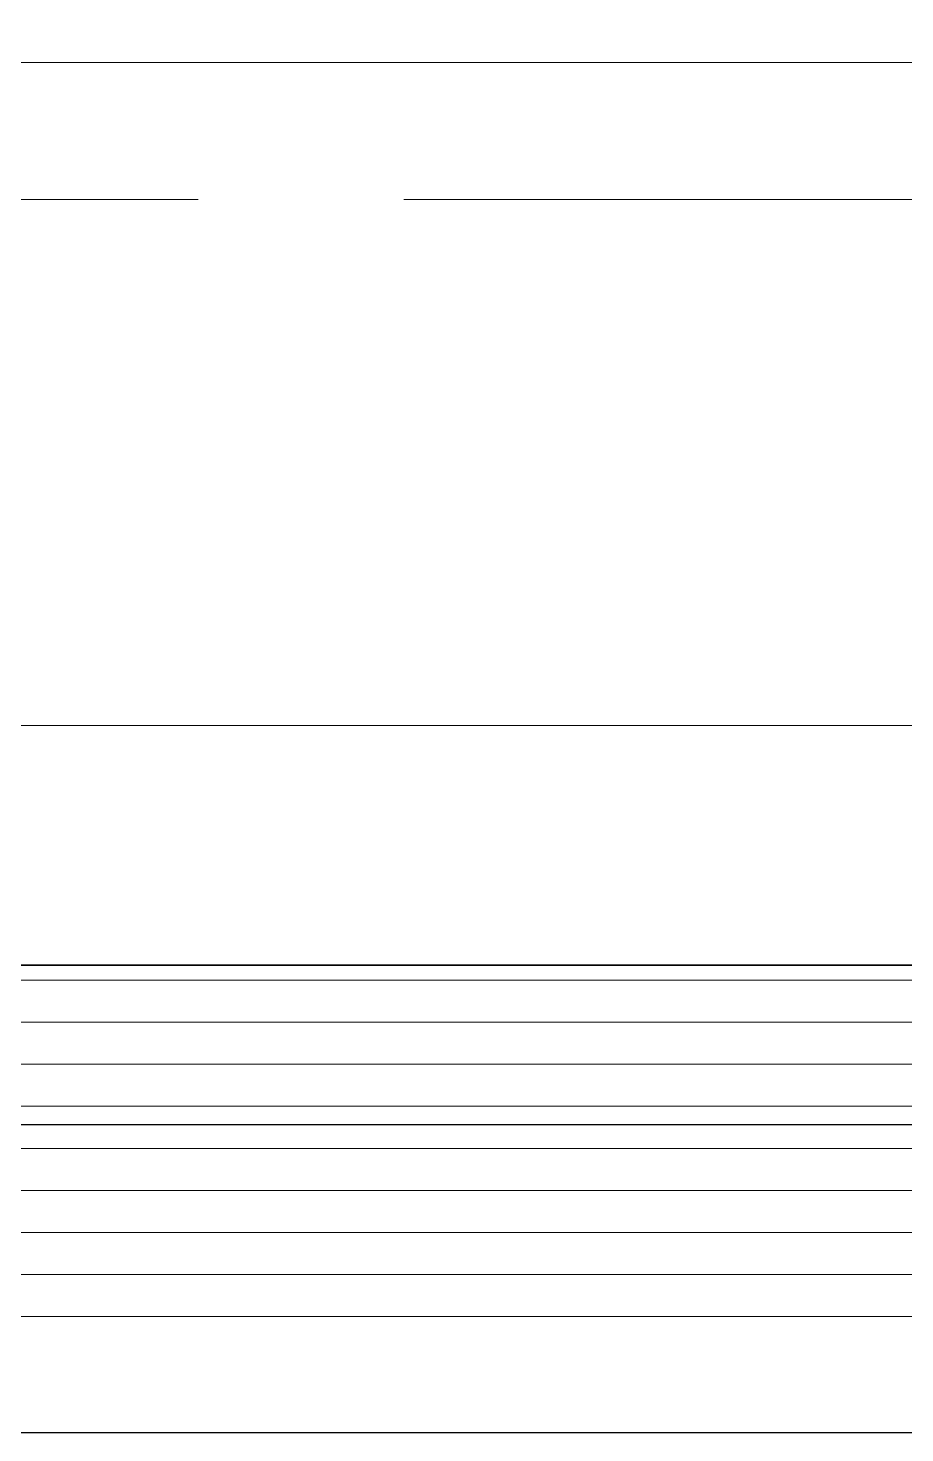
# Model space of a CAD drawing. Extents: x 27938 to 983267, y -209821 to 1628073.
# Drawn here: x 699184 to 699610, y 518540 to 519224 of the extents above; entities that cross this region are included whole.
import ezdxf

# ---------------------------------------------------------------- set-up
doc = ezdxf.new("R2010")
doc.units = 0
doc.header["$LTSCALE"] = 1000
doc.header["$MEASUREMENT"] = 0
doc.linetypes.add('DASH', pattern=[0.35, 0.25, -0.1])
for name, color, linetype, lineweight in [('平面-栏杆', 135, 'Continuous', 15), ('平面-看线', 45, 'Continuous', 15), ('平面-空调预留孔', 173, 'Continuous', 15)]:
    doc.layers.add(name, color=color, linetype=linetype, lineweight=lineweight)
doc.layers.add('看线', color=251, linetype='Continuous')

# ---------------------------------------------------------------- blocks, each defined once
blk = doc.blocks.new('gdgdgdrgdfsfs')
at = {"layer": '平面-空调预留孔'}
for p, q in [((703030.02, 763961.62), (701455.02, 763961.62)), ((703023.86, 763845.19), (701461.18, 763845.19)), ((703023.86, 763844.89), (701461.18, 763844.89)), ((703023.86, 763837.79), (701461.18, 763837.79)), ((703026.17, 763817.33), (701458.87, 763817.33)), ((703026.17, 763796.87), (701458.87, 763796.87)), ((703026.17, 763776.42), (701458.87, 763776.42)), ((703026.17, 763755.96), (701458.87, 763755.96)), ((703026.17, 763735.5), (701458.87, 763735.5)), ((703026.17, 763715.04), (701458.87, 763715.04)), ((703026.17, 763694.59), (701458.87, 763694.59)), ((703026.17, 763674.13), (701458.87, 763674.13))]:
    blk.add_line(p, q, dxfattribs=at)

msp = doc.modelspace()

# ---------------------------------------------------------------- linework, layer by layer
at = {"layer": '平面-栏杆'}
msp.add_lwpolyline([(698666.57, 519207.11), (703166.58, 519207.11)], dxfattribs=at)
at = {"layer": '平面-看线', "linetype": 'DASH'}
msp.add_lwpolyline([(698666.57, 519140.45), (703166.58, 519140.45)], dxfattribs=at)
at = {"layer": '看线', "color": 201}
msp.add_lwpolyline([(684766.59, 520190.45), (684766.59, 518690.45), (704466.56, 518690.45), (704466.56, 520190.45), (706816.58, 520190.45)], dxfattribs=at)
at = {"layer": '看线', "color": 202, "ltscale": 0.5}
msp.add_lwpolyline([(700666.57, 518690.45), (700666.57, 518540.44), (698666.57, 518540.44), (698666.57, 518690.45)], dxfattribs=at)

# ---------------------------------------------------------------- block references
at = {"layer": '平面-空调预留孔'}
msp.add_blockref('gdgdgdrgdfsfs', (-2575.95, -245077.12), dxfattribs=at)

doc.saveas('drawing.dxf')
